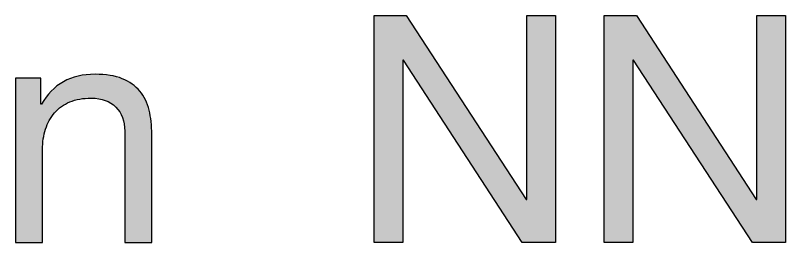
# Paper-space layout 'A1mask (portrait)' of a CAD drawing. Extents: x 0 to 565, y 0 to 805.
# Drawn here: x 416.47 to 426.42, y 59.21 to 62.15 of the extents above; entities that cross this region are included whole.
import ezdxf
from ezdxf.enums import TextEntityAlignment as Align

# ---------------------------------------------------------------- set-up
doc = ezdxf.new("R2010")
doc.units = 0
doc.layers.get('0').update_dxf_attribs({"linetype": 'CONTINUOUS'})
doc.layers.get('Defpoints').update_dxf_attribs({"linetype": 'CONTINUOUS'})
doc.layers.add('JPP_Mask', color=7, linetype='CONTINUOUS')
doc.styles.add('JPP', font='arial.ttf')

# ---------------------------------------------------------------- blocks, each defined once
blk = doc.blocks.new('A1mask (portrait)')
at = {"true_color": 0x004a91}
for points in [[(423.45, 62.1509), (423.0788, 62.1509), (423.0788, 59.7654), (423.0708, 59.7654), (421.5215, 62.1509), (421.1054, 62.1509), (421.1054, 59.2092), (421.4765, 59.2092), (421.4765, 61.5699), (421.4846, 61.5699), (423.0216, 59.2092), (423.45, 59.2092)], [(424.4511, 61.5699), (424.4592, 61.5699), (425.9962, 59.2092), (426.4245, 59.2092), (426.4245, 62.1509), (426.0534, 62.1509), (426.0534, 59.7654), (426.0454, 59.7654), (424.4961, 62.1509), (424.08, 62.1509), (424.08, 59.2092), (424.4511, 59.2092)]]:
    blk.add_hatch(color=154, dxfattribs=at).paths.add_polyline_path(points)
h = blk.add_hatch(color=154, dxfattribs=at)
edge = h.paths.add_edge_path()
edge.add_spline(control_points=[(418.1985, 60.9252), (418.1753, 61.0198), (418.1346, 61.1017), (418.0773, 61.1704)], knot_values=[5, 5, 5, 5, 6, 6, 6, 6], degree=3, periodic=0)
edge.add_spline(control_points=[(418.0773, 61.1704), (418.0196, 61.239), (417.9439, 61.2925), (417.8506, 61.3313)], knot_values=[4, 4, 4, 4, 5, 5, 5, 5], degree=3, periodic=0)
edge.add_spline(control_points=[(417.8506, 61.3313), (417.7574, 61.3697), (417.6404, 61.3886), (417.5003, 61.3886)], knot_values=[3, 3, 3, 3, 4, 4, 4, 4], degree=3, periodic=0)
edge.add_spline(control_points=[(417.5003, 61.3886), (417.1846, 61.3886), (416.9536, 61.2598), (416.8083, 61.0014)], knot_values=[2, 2, 2, 2, 3, 3, 3, 3], degree=3, periodic=0)
edge.add_spline(control_points=[(416.7997, 61.0014), (416.7997, 61.0014), (416.7997, 61.0859), (416.7997, 61.1704)], knot_values=[0.5, 0.5, 0.5, 0.5, 1, 1, 1, 1], degree=3, periodic=0)
edge.add_spline(control_points=[(416.7997, 61.1704), (416.7997, 61.2549), (416.7997, 61.3394), (416.7997, 61.3394), (416.7997, 61.3394), (416.7791, 61.3394), (416.7483, 61.3394)], knot_values=[19.749965, 19.749965, 19.749965, 19.749965, 20.249965, 20.249965, 20.249965, 20.5, 20.5, 20.5, 20.5], degree=3, periodic=0)
edge.add_spline(control_points=[(416.7483, 61.3394), (416.7174, 61.3394), (416.6762, 61.3394), (416.635, 61.3394)], knot_values=[19.49997, 19.49997, 19.49997, 19.49997, 19.749965, 19.749965, 19.749965, 19.749965], degree=3, periodic=0)
edge.add_spline(control_points=[(416.635, 61.3394), (416.6144, 61.3394), (416.5938, 61.3394), (416.5745, 61.3394)], knot_values=[19.374972, 19.374972, 19.374972, 19.374972, 19.49997, 19.49997, 19.49997, 19.49997], degree=3, periodic=0)
edge.add_spline(control_points=[(416.5745, 61.3394), (416.5552, 61.3394), (416.5372, 61.3394), (416.5218, 61.3394)], knot_values=[19.249975, 19.249975, 19.249975, 19.249975, 19.374972, 19.374972, 19.374972, 19.374972], degree=3, periodic=0)
edge.add_spline(control_points=[(416.5218, 61.3394), (416.514, 61.3394), (416.507, 61.3394), (416.5007, 61.3394)], knot_values=[19.187476, 19.187476, 19.187476, 19.187476, 19.249975, 19.249975, 19.249975, 19.249975], degree=3, periodic=0)
edge.add_spline(control_points=[(416.5007, 61.3394), (416.4944, 61.3394), (416.4889, 61.3394), (416.4844, 61.3394)], knot_values=[19.124977, 19.124977, 19.124977, 19.124977, 19.187476, 19.187476, 19.187476, 19.187476], degree=3, periodic=0)
edge.add_spline(control_points=[(416.4703, 61.3394), (416.4703, 61.3394), (416.4703, 61.3394), (416.4703, 61.3394), (416.4703, 61.3394), (416.4703, 61.3394), (416.4703, 61.3394)], knot_values=[18.99998, 18.99998, 18.99998, 18.99998, 19.001425, 19.001425, 19.001425, 19.001445, 19.001445, 19.001445, 19.001445], degree=3, periodic=0)
edge.add_spline(control_points=[(416.4703, 61.3394), (416.4703, 61.3393), (416.4703, 60.8068), (416.4703, 60.2743)], knot_values=[18.49999, 18.49999, 18.49999, 18.49999, 18.99998, 18.99998, 18.99998, 18.99998], degree=3, periodic=0)
edge.add_spline(control_points=[(416.4703, 60.2743), (416.4703, 59.7417), (416.4703, 59.2092), (416.4703, 59.2092), (416.4703, 59.2092), (416.4703, 59.2092), (416.4703, 59.2092)], knot_values=[17.999023, 17.999023, 17.999023, 17.999023, 18.499013, 18.499013, 18.499013, 18.49999, 18.49999, 18.49999, 18.49999], degree=3, periodic=0)
edge.add_spline(control_points=[(416.4789, 59.2092), (416.4808, 59.2092), (416.4829, 59.2092), (416.4853, 59.2092)], knot_values=[17.875002, 17.875002, 17.875002, 17.875002, 17.906252, 17.906252, 17.906252, 17.906252], degree=3, periodic=0)
edge.add_spline(control_points=[(416.4853, 59.2092), (416.4901, 59.2092), (416.4959, 59.2092), (416.5026, 59.2092)], knot_values=[17.812504, 17.812504, 17.812504, 17.812504, 17.875002, 17.875002, 17.875002, 17.875002], degree=3, periodic=0)
edge.add_spline(control_points=[(416.5026, 59.2092), (416.5093, 59.2092), (416.5168, 59.2092), (416.525, 59.2092)], knot_values=[17.750005, 17.750005, 17.750005, 17.750005, 17.812504, 17.812504, 17.812504, 17.812504], degree=3, periodic=0)
edge.add_spline(control_points=[(416.525, 59.2092), (416.5414, 59.2092), (416.5606, 59.2092), (416.5811, 59.2092)], knot_values=[17.625007, 17.625007, 17.625007, 17.625007, 17.750005, 17.750005, 17.750005, 17.750005], degree=3, periodic=0)
edge.add_spline(control_points=[(416.5811, 59.2092), (416.6016, 59.2092), (416.6235, 59.2092), (416.6454, 59.2092)], knot_values=[17.50001, 17.50001, 17.50001, 17.50001, 17.625008, 17.625008, 17.625008, 17.625008], degree=3, periodic=0)
edge.add_spline(control_points=[(416.6454, 59.2092), (416.6892, 59.2092), (416.733, 59.2092), (416.7658, 59.2092)], knot_values=[17.250015, 17.250015, 17.250015, 17.250015, 17.50001, 17.50001, 17.50001, 17.50001], degree=3, periodic=0)
edge.add_spline(control_points=[(416.7658, 59.2092), (416.7987, 59.2092), (416.8206, 59.2092), (416.8206, 59.2092), (416.8206, 59.2092), (416.8206, 59.2092), (416.8206, 59.2092)], knot_values=[16.999532, 16.999532, 16.999532, 16.999532, 17.249547, 17.249547, 17.249547, 17.250015, 17.250015, 17.250015, 17.250015], degree=3, periodic=0)
edge.add_spline(control_points=[(416.8206, 59.2169), (416.8206, 59.2186), (416.8206, 59.2205), (416.8206, 59.2227)], knot_values=[16.937521, 16.937521, 16.937521, 16.937521, 16.953146, 16.953146, 16.953146, 16.953146], degree=3, periodic=0)
edge.add_spline(control_points=[(416.8206, 59.2227), (416.8206, 59.2272), (416.8206, 59.2326), (416.8206, 59.239)], knot_values=[16.906272, 16.906272, 16.906272, 16.906272, 16.937521, 16.937521, 16.937521, 16.937521], degree=3, periodic=0)
edge.add_spline(control_points=[(416.8206, 59.239), (416.8206, 59.2454), (416.8206, 59.2527), (416.8206, 59.2609)], knot_values=[16.875022, 16.875022, 16.875022, 16.875022, 16.906272, 16.906272, 16.906272, 16.906272], degree=3, periodic=0)
edge.add_spline(control_points=[(416.8206, 59.2609), (416.8206, 59.2774), (416.8206, 59.2973), (416.8206, 59.3203)], knot_values=[16.812524, 16.812524, 16.812524, 16.812524, 16.875022, 16.875022, 16.875022, 16.875022], degree=3, periodic=0)
edge.add_spline(control_points=[(416.8206, 59.3203), (416.8206, 59.3432), (416.8206, 59.369), (416.8206, 59.3972)], knot_values=[16.750025, 16.750025, 16.750025, 16.750025, 16.812524, 16.812524, 16.812524, 16.812524], degree=3, periodic=0)
edge.add_spline(control_points=[(416.8206, 59.3972), (416.8206, 59.4536), (416.8206, 59.5194), (416.8206, 59.5899)], knot_values=[16.625028, 16.625028, 16.625028, 16.625028, 16.750025, 16.750025, 16.750025, 16.750025], degree=3, periodic=0)
edge.add_spline(control_points=[(416.8206, 59.5899), (416.8206, 59.6604), (416.8206, 59.7356), (416.8206, 59.8108)], knot_values=[16.50003, 16.50003, 16.50003, 16.50003, 16.625028, 16.625028, 16.625028, 16.625028], degree=3, periodic=0)
edge.add_spline(control_points=[(416.8206, 59.8108), (416.8206, 59.9612), (416.8206, 60.1116), (416.8206, 60.2245)], knot_values=[16.250035, 16.250035, 16.250035, 16.250035, 16.50003, 16.50003, 16.50003, 16.50003], degree=3, periodic=0)
edge.add_spline(control_points=[(416.8206, 60.2245), (416.8206, 60.3373), (416.8206, 60.4125), (416.8206, 60.4125), (416.8206, 60.5086), (416.8334, 60.5971), (416.8599, 60.6781)], knot_values=[15, 15, 15, 15, 15.250035, 15.250035, 15.250035, 16.250035, 16.250035, 16.250035, 16.250035], degree=3, periodic=0)
edge.add_spline(control_points=[(416.8599, 60.6781), (416.8859, 60.759), (416.9247, 60.83), (416.9773, 60.8901)], knot_values=[14, 14, 14, 14, 15, 15, 15, 15], degree=3, periodic=0)
edge.add_spline(control_points=[(416.9773, 60.8901), (417.0293, 60.9507), (417.0946, 60.9976), (417.1728, 61.0303)], knot_values=[13, 13, 13, 13, 14, 14, 14, 14], degree=3, periodic=0)
edge.add_spline(control_points=[(417.1728, 61.0303), (417.2509, 61.0634), (417.3436, 61.08), (417.4511, 61.08)], knot_values=[12, 12, 12, 12, 13, 13, 13, 13], degree=3, periodic=0)
edge.add_spline(control_points=[(417.4511, 61.08), (417.5855, 61.08), (417.6911, 61.0411), (417.7682, 60.9645)], knot_values=[11, 11, 11, 11, 12, 12, 12, 12], degree=3, periodic=0)
edge.add_spline(control_points=[(417.7682, 60.9645), (417.8449, 60.8873), (417.8837, 60.7832), (417.8837, 60.6511)], knot_values=[10, 10, 10, 10, 11, 11, 11, 11], degree=3, periodic=0)
edge.add_spline(control_points=[(417.8837, 60.6511), (417.8837, 60.6511), (417.8837, 59.2092), (417.8837, 59.2092), (417.8837, 59.2092), (417.9712, 59.2092), (418.0586, 59.2092)], knot_values=[8.5, 8.5, 8.5, 8.5, 9.5, 9.5, 9.5, 10, 10, 10, 10], degree=3, periodic=0)
edge.add_spline(control_points=[(418.0586, 59.2092), (418.1461, 59.2092), (418.2335, 59.2092), (418.2335, 59.2092), (418.2335, 59.2092), (418.2335, 59.5594), (418.2335, 59.9096)], knot_values=[7.5, 7.5, 7.5, 7.5, 8, 8, 8, 8.5, 8.5, 8.5, 8.5], degree=3, periodic=0)
edge.add_spline(control_points=[(418.2335, 59.9096), (418.2335, 60.2597), (418.2335, 60.6099), (418.2335, 60.6099), (418.2335, 60.7254), (418.2222, 60.8305), (418.1985, 60.9252)], knot_values=[6, 6, 6, 6, 6.5, 6.5, 6.5, 7.5, 7.5, 7.5, 7.5], degree=3, periodic=0)
at = {"layer": 'Defpoints', "color": 154, "true_color": 0x004a91}
for points in [[(421.5215, 62.1509), (423.0708, 59.7654), (423.0788, 59.7654), (423.0788, 62.1509), (423.45, 62.1509), (423.45, 59.2092), (423.0216, 59.2092), (421.4846, 61.5699), (421.4765, 61.5699), (421.4765, 59.2092), (421.1054, 59.2092), (421.1054, 62.1509), (421.5215, 62.1509)], [(424.4961, 62.1509), (426.0454, 59.7654), (426.0534, 59.7654), (426.0534, 62.1509), (426.4245, 62.1509), (426.4245, 59.2092), (425.9962, 59.2092), (424.4592, 61.5699), (424.4511, 61.5699), (424.4511, 59.2092), (424.08, 59.2092), (424.08, 62.1509), (424.4961, 62.1509)]]:
    blk.add_lwpolyline(points, dxfattribs=at)
blk.add_open_spline([(416.7997, 61.3394), (416.7997, 61.3394), (416.7997, 61.0014), (416.7997, 61.0014), (416.7997, 61.0014), (416.8083, 61.0014), (416.8083, 61.0014), (416.9536, 61.2598), (417.1846, 61.3886), (417.5003, 61.3886), (417.6404, 61.3886), (417.7574, 61.3697), (417.8506, 61.3313), (417.9439, 61.2925), (418.0196, 61.239), (418.0773, 61.1704), (418.1346, 61.1017), (418.1753, 61.0198), (418.1985, 60.9252), (418.2222, 60.8305), (418.2335, 60.7254), (418.2335, 60.6099), (418.2335, 60.6099), (418.2335, 59.2092), (418.2335, 59.2092), (418.2335, 59.2092), (417.8837, 59.2092), (417.8837, 59.2092), (417.8837, 59.2092), (417.8837, 60.6511), (417.8837, 60.6511), (417.8837, 60.7832), (417.8449, 60.8873), (417.7682, 60.9645), (417.6911, 61.0411), (417.5855, 61.08), (417.4511, 61.08), (417.3436, 61.08), (417.2509, 61.0634), (417.1728, 61.0303), (417.0946, 60.9976), (417.0293, 60.9507), (416.9773, 60.8901), (416.9247, 60.83), (416.8859, 60.759), (416.8599, 60.6781), (416.8334, 60.5971), (416.8206, 60.5086), (416.8206, 60.4125), (416.8206, 60.4125), (416.8206, 59.2092), (416.8206, 59.2092), (416.8206, 59.2092), (416.4703, 59.2092), (416.4703, 59.2092), (416.4703, 59.2092), (416.4703, 61.3394), (416.4703, 61.3394), (416.4703, 61.3394), (416.7997, 61.3394), (416.7997, 61.3394)], degree=3, knots=[0, 0, 0, 0, 1, 1, 1, 2, 2, 2, 3, 3, 3, 4, 4, 4, 5, 5, 5, 6, 6, 6, 7, 7, 7, 8, 8, 8, 9, 9, 9, 10, 10, 10, 11, 11, 11, 12, 12, 12, 13, 13, 13, 14, 14, 14, 15, 15, 15, 16, 16, 16, 17, 17, 17, 18, 18, 18, 19, 19, 19, 20, 20, 20, 20], dxfattribs=at)
at = {"color": 7, "style": 'JPP'}
for tag, p in [('Client', (498, 115)), ('Project1', (498, 90)), ('Project2', (498, 82.5)), ('Project3', (498, 75)), ('Title1', (498, 57.5)), ('Title2', (498, 50)), ('Title3', (498, 42.5)), ('Status', (390, 7.5))]:
    blk.add_attdef(tag, text='', height=3.5, dxfattribs=at).set_placement(p, align=Align.MIDDLE_LEFT)
at = {"color": 2, "style": 'JPP'}
for tag, p in [('Scale', (417.5, 25)), ('Checked', (507.5, 25)), ('Drawn', (462.5, 25)), ('Date', (552.5, 25))]:
    blk.add_attdef(tag, text='', height=2, dxfattribs=at).set_placement(p, align=Align.MIDDLE_CENTER)
at = {"color": 6, "style": 'JPP'}
for tag, p in [('Ref', (480, 7.5)), ('DrgNo.', (522, 7.5))]:
    blk.add_attdef(tag, text='', height=4, dxfattribs=at).set_placement(p, align=Align.MIDDLE_LEFT)
blk.add_attdef('Rev', text='', height=4, dxfattribs=at).set_placement((556.2747, 7.5), align=Align.MIDDLE_CENTER)

psp = doc.layouts.new('A1mask (portrait)')

# ---------------------------------------------------------------- block references
at = {"layer": 'JPP_Mask'}
psp.add_blockref('A1mask (portrait)', (0, 0), dxfattribs=at)

doc.saveas('drawing.dxf')
